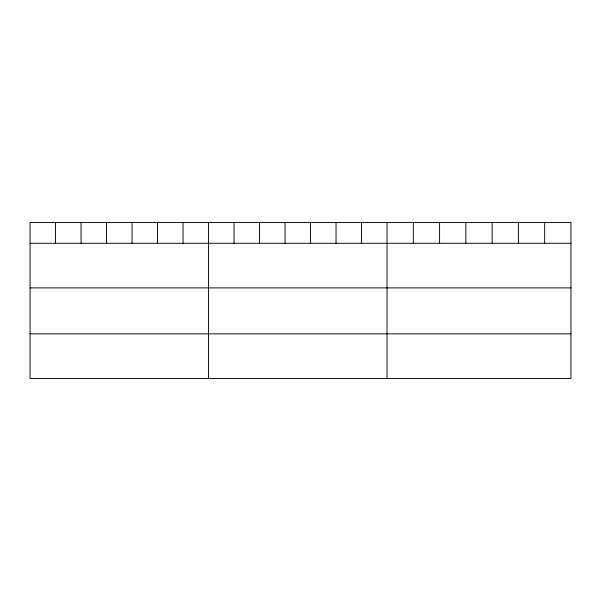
<?xml version="1.0" encoding="UTF-8"?>
<svg xmlns="http://www.w3.org/2000/svg" width="601" height="601" viewBox="0 0 601 601"><rect width="100%" height="100%" fill="white"/><g stroke="black" fill="none" stroke-linecap="round" stroke-linejoin="round"><path stroke-width="0.9" d="M30.05 243.285L570.95 243.285M30.05 287.894L570.95 287.894M30.05 333.848L570.95 333.848M544.679 222.55L544.679 243.285M518.408 222.55L518.408 243.285M492.136 222.55L492.136 243.285M465.858 222.55L465.858 243.285M439.586 222.55L439.586 243.285M413.315 222.55L413.315 243.285M387.044 222.55L387.044 378.45M361.547 222.55L361.547 243.285M336.042 222.55L336.042 243.285M310.544 222.55L310.544 243.285M285.047 222.55L285.047 243.285M259.549 222.55L259.549 243.285M234.044 222.55L234.044 243.285M208.547 222.55L208.547 378.45M183.05 222.55L183.05 243.285M157.545 222.55L157.545 243.285M132.047 222.55L132.047 243.285M106.55 222.55L106.55 243.285M81.052 222.55L81.052 243.285M55.547 222.55L55.547 243.285M570.95 222.55L30.05 222.55L30.05 378.45L570.95 378.45L570.95 222.55"/></g></svg>
